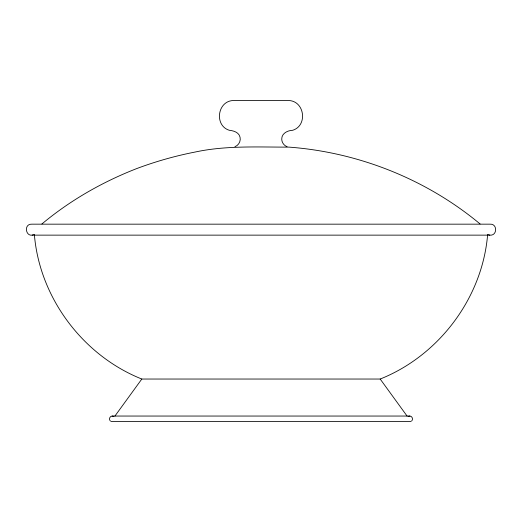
<?xml version="1.0" encoding="UTF-8"?>
<svg xmlns="http://www.w3.org/2000/svg" width="522" height="522" viewBox="0 0 522 522"><rect width="100%" height="100%" fill="white"/><g stroke="black" fill="none" stroke-linecap="round" stroke-linejoin="round"><path stroke-width="0.78" d="M487.639 234.437C482.465 297.749 439.093 355.56 380.186 379.037L141.814 379.037C82.907 355.56 39.535 297.749 34.361 234.437M114.84 416.178L141.814 379.037M411.656 420.98C413.398 419.381 412.249 416.178 409.894 416.047L112.106 416.047C109.75 416.178 108.602 419.381 110.344 420.98M41.91 223.964C70.189 200.324 102.619 181.839 136.934 168.495C155.824 161.428 175.268 155.928 195.058 152.052C225.967 145.39 257.62 147.184 288.999 147.119C358.568 152.267 426.441 179.307 480.09 223.964M234.926 146.689C238.717 145.351 241.02 141.057 240.029 137.155C238.926 132.301 233.667 130.735 229.328 130.285C214.216 125.678 217.23 101.327 233.001 100.531L288.999 100.531C304.77 101.327 307.784 125.678 292.672 130.285C287.635 130.435 281.626 133.338 281.73 139.113C281.75 142.441 283.948 145.553 287.074 146.689M408.302 416.36L409.894 416.047M32.214 235.135L489.786 235.135C497.322 236.094 497.714 223.684 490.132 224.166L31.868 224.166C23.177 223.716 25.708 238.123 33.643 234.672M111.003 421.469L410.997 421.469M112.106 416.047L113.698 416.36M488.357 234.672L489.786 235.135M380.186 379.037L407.16 416.178"/></g></svg>
